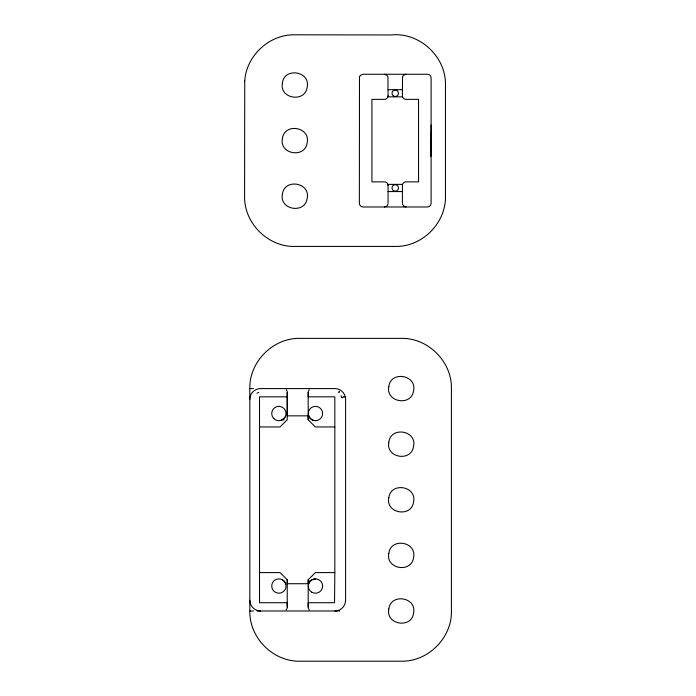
<?xml version="1.0" encoding="UTF-8"?>
<svg xmlns="http://www.w3.org/2000/svg" width="696" height="696" viewBox="0 0 696 696"><rect width="100%" height="100%" fill="white"/><g stroke="black" fill="none" stroke-linecap="round" stroke-linejoin="round"><path stroke-width="1.04" d="M259.512 572.599L259.512 602.727L287.239 602.727L287.239 607.39L287.239 579.777L280.062 572.599L259.512 572.599L259.512 396.833L287.239 396.833M287.239 579.777L287.239 583.718L308.197 583.718L308.197 579.777L315.366 572.599L334.837 572.599L334.837 396.833L308.197 396.833L308.197 392.17L308.197 419.792L315.366 426.961L334.837 426.961M431.111 155.425L431.111 153.946L431.111 156.252L431.111 154.834M431.111 150.545L431.111 154.686M431.111 140.844L431.111 150.362M431.111 138.495L431.111 125.01M431.111 140.931L431.111 140.183M431.111 134.833L431.111 133.301M431.111 137.808L431.111 145.081M431.111 146.839L431.111 146.291M334.837 572.599L334.541 602.727L308.197 602.727L308.197 607.39L308.197 579.777L309.824 581.717M249.829 388.585C249.177 361.746 273.206 337.717 300.046 338.369L401.2 338.369C428.04 337.717 452.069 361.746 451.417 388.585L451.417 610.984C452.069 637.814 428.04 661.844 401.2 661.2L300.046 661.2C273.206 661.844 249.177 637.814 249.829 610.984L249.829 388.585L253.414 388.585M308.319 391.239L309.241 389.638M387.942 204.32L387.011 205.929L384.479 206.982M287.117 608.321L286.186 609.931M308.537 584.196C309.381 581.134 312.304 578.898 315.471 578.881M285.099 417.104L283.951 418.583L280.74 420.445M257.015 393.162L258.738 392.448M344.45 396.772L343.485 397.025L344.764 396.685M341.736 397.494L342.641 397.251L341.884 397.834L341.023 395.772M405.994 74.254L403.462 75.307L402.532 76.917L402.41 96.857L388.064 96.857L387.942 76.917L387.011 75.307L384.479 74.254M282.037 419.905L284.116 419.862M388.064 89.68L402.41 89.68M388.064 191.557L402.41 191.557M259.512 426.961L280.062 426.961L287.239 419.792L287.239 392.17L287.239 415.843L308.197 415.843L308.197 419.792M249.829 610.984L253.414 610.984M256.998 610.984L339.787 610.984M315.471 420.689C312.304 420.671 309.381 418.435 308.537 415.373M405.994 206.982L404.202 206.494L402.532 204.32M282.472 579.838L280.74 579.124A7.178 7.178 0 0 0 272.667 582.465C271.101 585.223 271.579 588.868 273.806 591.122A7.178 7.178 0 0 0 285.099 589.643C287.039 586.328 285.804 581.734 282.472 579.838A7.178 7.178 0 0 1 285.812 584.196M286.186 389.638L287.117 391.239M309.241 609.931L308.319 608.321M431.111 151.885L431.111 151.232M431.111 154.747L431.111 155.217M431.111 148.9L431.111 150.762M431.111 152.763L431.111 154.564M431.111 141.958L431.111 142.428M402.41 203.389L402.41 184.379L388.064 184.379L388.064 203.389M388.064 95.778A3.584 3.584 0 0 1 384.479 99.363L371.925 99.363L371.925 181.874L384.479 181.874A3.584 3.584 0 0 1 388.064 185.458M402.532 184.527A3.584 3.584 0 0 1 405.994 181.874L418.557 181.874L418.557 99.363L405.994 99.363A3.584 3.584 0 0 1 402.532 96.709M334.837 610.984A10.762 10.762 0 0 0 345.599 600.222L345.599 399.347A10.762 10.762 0 0 0 334.837 388.585L260.591 388.585A10.762 10.762 0 0 0 249.829 399.347M260.591 610.984A10.762 10.762 0 0 1 249.829 600.222M244.74 81.075L244.583 196.22C243.931 223.051 267.96 247.08 294.8 246.436L395.241 246.436C422.072 247.08 446.101 223.051 445.457 196.22L445.457 85.016C446.214 56.733 419.462 31.964 391.3 34.957L294.8 34.8C269.395 34.261 246.193 55.706 244.74 81.075M282.402 83.059C279.157 98.919 305.379 103.069 307.197 86.983C310.442 71.123 284.22 66.973 282.402 83.059M282.402 138.652C279.157 154.512 305.379 158.671 307.197 142.584C310.442 126.724 284.22 122.566 282.402 138.652M282.402 194.254C279.157 210.114 305.379 214.264 307.197 198.177C310.442 182.317 284.22 178.167 282.402 194.254M388.803 386.619C385.558 402.479 411.78 406.629 413.598 390.552C416.843 374.692 390.621 370.533 388.803 386.619M388.803 442.221C385.558 458.081 411.78 462.231 413.598 446.145C416.843 430.285 390.621 426.135 388.803 442.221M388.803 497.823C385.558 513.683 411.78 517.833 413.598 501.746C416.843 485.886 390.621 481.736 388.803 497.823M388.803 553.416C385.558 569.276 411.78 573.434 413.598 557.348C416.843 541.488 390.621 537.329 388.803 553.416M388.803 609.017C385.558 624.877 411.78 629.027 413.598 612.941C416.843 597.081 390.621 592.931 388.803 609.017M359.493 76.917L359.362 203.389L359.849 205.189L361.163 206.494L362.955 206.982L427.518 206.982L429.31 206.494L430.624 205.189L431.111 203.389L431.111 77.848L430.624 76.055L429.31 74.742L427.518 74.254L362.955 74.254L360.415 75.307L359.493 76.917M339.43 391.396L338.882 392.344L339.43 391.396M393.623 96.065A3.228 3.228 0 0 0 398.469 93.273A3.228 3.228 0 0 0 393.623 90.471A3.228 3.228 0 0 0 393.623 96.065M393.623 190.765A3.228 3.228 0 0 0 398.469 187.964A3.228 3.228 0 0 0 393.623 185.171A3.228 3.228 0 0 0 393.623 190.765M273.806 418.583A7.178 7.178 0 0 0 285.812 415.373A7.178 7.178 0 0 0 277.025 406.586A7.178 7.178 0 0 0 273.806 418.583M310.399 418.592A7.178 7.178 0 0 0 322.396 415.364A7.178 7.178 0 0 0 313.609 406.586A7.178 7.178 0 0 0 310.399 418.592M311.878 592.261A7.178 7.178 0 0 0 322.648 586.049A7.178 7.178 0 0 0 311.886 579.838A7.178 7.178 0 0 0 311.878 592.261"/></g></svg>
